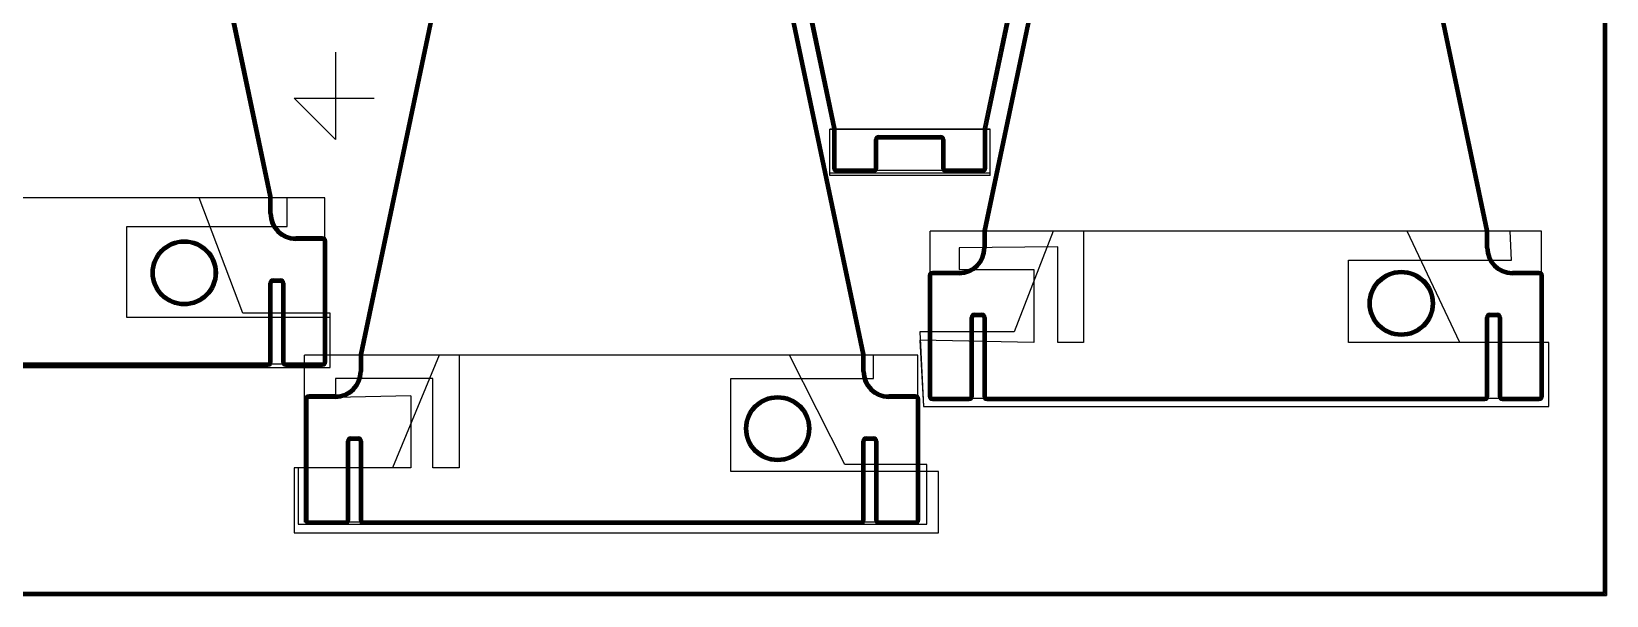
# Model space of a CAD drawing. Header units: millimetres. Extents: x 0 to 185, y 0 to 202.
# Drawn here: x 165.86 to 184.65, y 181.6 to 188.33 of the extents above; entities that cross this region are included whole.
import ezdxf

# ---------------------------------------------------------------- set-up
doc = ezdxf.new("R2010")
doc.units = ezdxf.units.MM
for name, color, linetype in [('COPPER_A', 6, 'Continuous'), ('COPPER_B', 211, 'Continuous'), ('MARKERS', 1, 'Continuous'), ('OUTLINE', 17, 'Continuous'), ('PZT', 3, 'Continuous'), ('PZT_A', 100, 'Continuous'), ('PZT_RASTER', 116, 'Continuous')]:
    doc.layers.add(name, color=color, linetype=linetype)

msp = doc.modelspace()

# ---------------------------------------------------------------- linework, layer by layer
at = {"layer": 'COPPER_A'}
for p, q in [((175.382, 186.647), (175.382, 187.17)), ((175.382, 187.17), (177.295, 187.17)), ((177.295, 186.647), (177.295, 187.17)), ((175.382, 186.647), (177.295, 186.647)), ((168.907, 186.348), (163.476, 186.348)), ((168.907, 186.007), (168.907, 186.348)), ((166.992, 186.007), (168.907, 186.007)), ((166.992, 184.923), (166.992, 186.007)), ((178.048, 185.951), (177.58, 184.752)), ((183.5, 185.951), (178.048, 185.951)), ((183.517, 185.604), (183.5, 185.951)), ((181.571, 184.625), (181.571, 185.604)), ((181.571, 185.604), (183.517, 185.604)), ((169.418, 184.923), (166.992, 184.923)), ((169.418, 184.327), (169.418, 184.923)), ((177.58, 184.752), (176.454, 184.752)), ((176.454, 184.752), (176.498, 183.86)), ((183.962, 184.625), (181.571, 184.625)), ((183.962, 183.86), (183.962, 184.625)), ((170.718, 184.474), (170.164, 183.127)), ((175.904, 184.474), (170.718, 184.474)), ((175.904, 184.195), (175.904, 184.474)), ((162.021, 184.327), (169.418, 184.327)), ((174.201, 183.086), (174.201, 184.195)), ((174.201, 184.195), (175.904, 184.195)), ((176.498, 183.86), (183.962, 183.86)), ((170.164, 183.127), (168.991, 183.127)), ((168.991, 183.127), (168.991, 182.353)), ((176.679, 183.086), (174.201, 183.086)), ((176.679, 182.353), (176.679, 183.086)), ((168.991, 182.353), (176.679, 182.353))]:
    msp.add_line(p, q, dxfattribs=at)
at = {"layer": 'COPPER_B'}
for p, q in [((177.295, 187.17), (175.382, 187.17)), ((175.382, 186.616), (175.382, 187.17)), ((177.295, 186.616), (177.295, 187.17)), ((177.295, 186.616), (175.382, 186.616)), ((167.857, 186.348), (163.858, 186.348)), ((168.378, 184.972), (167.857, 186.348)), ((182.272, 185.951), (178.407, 185.951)), ((178.407, 185.951), (178.407, 184.625)), ((182.897, 184.625), (182.272, 185.951)), ((178.101, 185.763), (176.926, 185.752)), ((176.926, 185.752), (176.926, 185.493)), ((178.101, 184.625), (178.101, 185.763)), ((176.926, 185.493), (177.814, 185.493)), ((177.814, 185.493), (177.814, 184.625)), ((169.418, 184.972), (168.378, 184.972)), ((169.418, 184.327), (169.418, 184.972)), ((177.814, 184.625), (176.454, 184.65)), ((176.454, 184.65), (176.498, 183.86)), ((178.407, 184.625), (178.101, 184.625)), ((183.962, 184.625), (182.897, 184.625)), ((183.962, 183.86), (183.962, 184.625)), ((174.902, 184.474), (170.957, 184.474)), ((170.957, 184.474), (170.957, 183.127)), ((175.56, 183.168), (174.902, 184.474)), ((161.982, 184.327), (169.418, 184.327)), ((170.646, 184.195), (169.484, 184.195)), ((169.484, 184.195), (169.484, 183.967)), ((170.646, 183.127), (170.646, 184.195)), ((170.383, 183.987), (169.484, 183.967)), ((170.383, 183.987), (170.383, 183.127)), ((176.498, 183.86), (183.962, 183.86)), ((170.383, 183.127), (169.037, 183.127)), ((169.037, 183.127), (169.037, 182.457)), ((170.957, 183.127), (170.646, 183.127)), ((176.538, 183.168), (175.56, 183.168)), ((176.538, 182.457), (176.538, 183.168)), ((169.037, 182.457), (176.538, 182.457))]:
    msp.add_line(p, q, dxfattribs=at)
at = {"layer": 'MARKERS'}
for p, q in [((169.484, 188.089), (169.484, 187.047)), ((169.484, 187.047), (168.991, 187.54)), ((168.991, 187.54), (169.943, 187.54))]:
    msp.add_line(p, q, dxfattribs=at)
at = {"layer": 'OUTLINE'}
for p, q in [((184.609, 201.605), (184.609, 181.645)), ((184.619, 201.615), (184.619, 181.635)), ((184.629, 201.625), (184.629, 181.625)), ((184.639, 201.635), (184.639, 181.615)), ((184.649, 201.645), (184.649, 181.605)), ((154.609, 181.605), (184.649, 181.605)), ((154.619, 181.615), (184.639, 181.615)), ((154.629, 181.625), (184.629, 181.625)), ((154.639, 181.635), (184.619, 181.635)), ((154.649, 181.645), (184.609, 181.645))]:
    msp.add_line(p, q, dxfattribs=at)
at = {"layer": 'PZT'}
for p, q in [((173.315, 197.166), (175.414, 187.173)), ((173.325, 197.168), (175.424, 187.175)), ((173.345, 197.173), (175.443, 187.179)), ((173.354, 197.175), (175.453, 187.181)), ((177.215, 187.181), (179.314, 197.175)), ((177.225, 187.179), (179.324, 197.173)), ((177.245, 187.175), (179.343, 197.168)), ((177.254, 187.173), (179.353, 197.166)), ((168.688, 186.361), (166.589, 196.355)), ((168.697, 186.363), (166.599, 196.357)), ((168.717, 186.367), (166.618, 196.361)), ((168.727, 186.369), (166.628, 196.363)), ((179.306, 195.953), (177.207, 185.959)), ((179.315, 195.951), (177.217, 185.957)), ((179.335, 195.947), (177.236, 185.953)), ((179.345, 195.945), (177.246, 185.951)), ((183.206, 185.951), (181.107, 195.945)), ((183.215, 185.953), (181.117, 195.947)), ((183.235, 185.957), (181.136, 195.951)), ((183.245, 185.959), (181.146, 195.953)), ((171.863, 194.478), (169.765, 184.484)), ((171.873, 194.476), (169.774, 184.482)), ((171.893, 194.472), (169.794, 184.478)), ((171.903, 194.47), (169.804, 184.476)), ((175.763, 184.476), (173.665, 194.47)), ((175.773, 184.478), (173.674, 194.472)), ((175.793, 184.482), (173.694, 194.476)), ((175.803, 184.484), (173.704, 194.478)), ((175.414, 187.17), (175.414, 186.704)), ((175.424, 187.17), (175.424, 186.704)), ((175.444, 187.17), (175.444, 186.704)), ((175.454, 187.17), (175.454, 186.704)), ((175.914, 186.704), (175.914, 187.044)), ((175.924, 186.704), (175.924, 187.044)), ((175.944, 186.704), (175.944, 187.044)), ((175.954, 186.704), (175.954, 187.044)), ((175.964, 187.094), (176.704, 187.094)), ((175.964, 187.084), (176.704, 187.084)), ((175.964, 187.064), (176.704, 187.064)), ((175.964, 187.054), (176.704, 187.054)), ((176.714, 187.044), (176.714, 186.704)), ((176.724, 187.044), (176.724, 186.704)), ((176.744, 187.044), (176.744, 186.704)), ((176.754, 187.044), (176.754, 186.704)), ((177.214, 186.704), (177.214, 187.17)), ((177.224, 186.704), (177.224, 187.17)), ((177.244, 186.704), (177.244, 187.17)), ((177.254, 186.704), (177.254, 187.17)), ((175.464, 186.694), (175.904, 186.694)), ((175.464, 186.684), (175.904, 186.684)), ((175.464, 186.664), (175.904, 186.664)), ((175.464, 186.654), (175.904, 186.654)), ((176.764, 186.694), (177.204, 186.694)), ((176.764, 186.684), (177.204, 186.684)), ((176.764, 186.664), (177.204, 186.664)), ((176.764, 186.654), (177.204, 186.654)), ((168.688, 186.162), (168.688, 186.359)), ((168.698, 186.162), (168.698, 186.359)), ((168.718, 186.162), (168.718, 186.359)), ((168.728, 186.162), (168.728, 186.359)), ((169.328, 185.882), (169.008, 185.882)), ((169.328, 185.872), (169.008, 185.872)), ((177.206, 185.949), (177.206, 185.752)), ((177.216, 185.949), (177.216, 185.752)), ((177.236, 185.949), (177.236, 185.752)), ((177.246, 185.949), (177.246, 185.752)), ((183.206, 185.752), (183.206, 185.949)), ((183.216, 185.752), (183.216, 185.949)), ((183.236, 185.752), (183.236, 185.949)), ((183.246, 185.752), (183.246, 185.949)), ((169.328, 185.852), (169.008, 185.852)), ((169.328, 185.842), (169.008, 185.842)), ((169.338, 184.392), (169.338, 185.832)), ((169.348, 184.392), (169.348, 185.832)), ((169.368, 184.392), (169.368, 185.832)), ((169.378, 184.392), (169.378, 185.832)), ((168.688, 184.392), (168.688, 185.332)), ((168.698, 184.392), (168.698, 185.332)), ((168.718, 184.392), (168.718, 185.332)), ((168.728, 184.392), (168.728, 185.332)), ((168.738, 185.382), (168.828, 185.382)), ((168.738, 185.372), (168.828, 185.372)), ((168.738, 185.352), (168.828, 185.352)), ((168.738, 185.342), (168.828, 185.342)), ((168.838, 185.332), (168.838, 184.392)), ((168.848, 185.332), (168.848, 184.392)), ((168.868, 185.332), (168.868, 184.392)), ((168.878, 185.332), (168.878, 184.392)), ((176.556, 185.422), (176.556, 183.982)), ((176.566, 185.422), (176.566, 183.982)), ((176.586, 185.422), (176.586, 183.982)), ((176.596, 185.422), (176.596, 183.982)), ((176.926, 185.472), (176.606, 185.472)), ((176.926, 185.462), (176.606, 185.462)), ((176.926, 185.442), (176.606, 185.442)), ((176.926, 185.432), (176.606, 185.432)), ((183.846, 185.472), (183.526, 185.472)), ((183.846, 185.462), (183.526, 185.462)), ((183.846, 185.442), (183.526, 185.442)), ((183.846, 185.432), (183.526, 185.432)), ((183.856, 183.982), (183.856, 185.422)), ((183.866, 183.982), (183.866, 185.422)), ((183.886, 183.982), (183.886, 185.422)), ((183.896, 183.982), (183.896, 185.422)), ((177.106, 184.972), (177.196, 184.972)), ((177.106, 184.962), (177.196, 184.962)), ((177.106, 184.942), (177.196, 184.942)), ((177.106, 184.932), (177.196, 184.932)), ((183.256, 184.972), (183.346, 184.972)), ((183.256, 184.962), (183.346, 184.962)), ((183.256, 184.942), (183.346, 184.942)), ((183.256, 184.932), (183.346, 184.932)), ((177.056, 183.982), (177.056, 184.922)), ((177.066, 183.982), (177.066, 184.922)), ((177.086, 183.982), (177.086, 184.922)), ((177.096, 183.982), (177.096, 184.922)), ((177.206, 184.922), (177.206, 183.982)), ((177.216, 184.922), (177.216, 183.982)), ((177.236, 184.922), (177.236, 183.982)), ((177.246, 184.922), (177.246, 183.982)), ((183.206, 183.982), (183.206, 184.922)), ((183.216, 183.982), (183.216, 184.922)), ((183.236, 183.982), (183.236, 184.922)), ((183.246, 183.982), (183.246, 184.922)), ((183.356, 184.922), (183.356, 183.982)), ((183.366, 184.922), (183.366, 183.982)), ((183.386, 184.922), (183.386, 183.982)), ((183.396, 184.922), (183.396, 183.982)), ((162.738, 184.382), (168.678, 184.382)), ((162.738, 184.372), (168.678, 184.372)), ((168.888, 184.382), (169.328, 184.382)), ((168.888, 184.372), (169.328, 184.372)), ((169.764, 184.474), (169.764, 184.277)), ((169.774, 184.474), (169.774, 184.277)), ((169.794, 184.474), (169.794, 184.277)), ((169.804, 184.474), (169.804, 184.277)), ((175.764, 184.277), (175.764, 184.474)), ((175.774, 184.277), (175.774, 184.474)), ((175.794, 184.277), (175.794, 184.474)), ((175.804, 184.277), (175.804, 184.474)), ((162.738, 184.352), (168.678, 184.352)), ((162.738, 184.342), (168.678, 184.342)), ((168.888, 184.352), (169.328, 184.352)), ((168.888, 184.342), (169.328, 184.342)), ((169.484, 183.997), (169.164, 183.997)), ((176.404, 183.997), (176.084, 183.997)), ((169.114, 183.947), (169.114, 182.507)), ((169.124, 183.947), (169.124, 182.507)), ((169.144, 183.947), (169.144, 182.507)), ((169.154, 183.947), (169.154, 182.507)), ((169.484, 183.987), (169.164, 183.987)), ((169.484, 183.967), (169.164, 183.967)), ((169.484, 183.957), (169.164, 183.957)), ((176.404, 183.987), (176.084, 183.987)), ((176.404, 183.967), (176.084, 183.967)), ((176.404, 183.957), (176.084, 183.957)), ((176.414, 182.507), (176.414, 183.947)), ((176.424, 182.507), (176.424, 183.947)), ((176.444, 182.507), (176.444, 183.947)), ((176.454, 182.507), (176.454, 183.947)), ((176.606, 183.972), (177.046, 183.972)), ((176.606, 183.962), (177.046, 183.962)), ((176.606, 183.942), (177.046, 183.942)), ((176.606, 183.932), (177.046, 183.932)), ((177.256, 183.972), (183.196, 183.972)), ((177.256, 183.962), (183.196, 183.962)), ((177.256, 183.942), (183.196, 183.942)), ((177.256, 183.932), (183.196, 183.932)), ((183.406, 183.972), (183.846, 183.972)), ((183.406, 183.962), (183.846, 183.962)), ((183.406, 183.942), (183.846, 183.942)), ((183.406, 183.932), (183.846, 183.932)), ((169.614, 182.507), (169.614, 183.447)), ((169.624, 182.507), (169.624, 183.447)), ((169.644, 182.507), (169.644, 183.447)), ((169.654, 182.507), (169.654, 183.447)), ((169.664, 183.497), (169.754, 183.497)), ((169.664, 183.487), (169.754, 183.487)), ((169.664, 183.467), (169.754, 183.467)), ((169.664, 183.457), (169.754, 183.457)), ((169.764, 183.447), (169.764, 182.507)), ((169.774, 183.447), (169.774, 182.507)), ((169.794, 183.447), (169.794, 182.507)), ((169.804, 183.447), (169.804, 182.507)), ((175.764, 182.507), (175.764, 183.447)), ((175.774, 182.507), (175.774, 183.447)), ((175.794, 182.507), (175.794, 183.447)), ((175.804, 182.507), (175.804, 183.447)), ((175.814, 183.497), (175.904, 183.497)), ((175.814, 183.487), (175.904, 183.487)), ((175.814, 183.467), (175.904, 183.467)), ((175.814, 183.457), (175.904, 183.457)), ((175.914, 183.447), (175.914, 182.507)), ((175.924, 183.447), (175.924, 182.507)), ((175.944, 183.447), (175.944, 182.507)), ((175.954, 183.447), (175.954, 182.507)), ((169.164, 182.497), (169.604, 182.497)), ((169.164, 182.487), (169.604, 182.487)), ((169.814, 182.497), (175.754, 182.497)), ((169.814, 182.487), (175.754, 182.487)), ((175.964, 182.497), (176.404, 182.497)), ((175.964, 182.487), (176.404, 182.487)), ((169.164, 182.467), (169.604, 182.467)), ((169.164, 182.457), (169.604, 182.457)), ((169.814, 182.467), (175.754, 182.467)), ((169.814, 182.457), (175.754, 182.457)), ((175.964, 182.467), (176.404, 182.467)), ((175.964, 182.457), (176.404, 182.457))]:
    msp.add_line(p, q, dxfattribs=at)
at = {"layer": 'PZT', "linetype": 'Continuous', "lineweight": 25}
for p, q in [((175.434, 187.177), (173.335, 197.171)), ((179.334, 197.171), (177.235, 187.177)), ((168.707, 186.365), (166.608, 196.359)), ((179.325, 195.949), (177.226, 185.955)), ((183.225, 185.955), (181.126, 195.949)), ((171.883, 194.474), (169.784, 184.48)), ((175.783, 184.48), (173.684, 194.474)), ((175.434, 186.704), (175.434, 187.17)), ((175.934, 187.044), (175.934, 186.704)), ((176.704, 187.074), (175.964, 187.074)), ((176.734, 186.704), (176.734, 187.044)), ((177.234, 187.17), (177.234, 186.704)), ((175.904, 186.674), (175.464, 186.674)), ((177.204, 186.674), (176.764, 186.674)), ((168.708, 186.162), (168.708, 186.359)), ((177.226, 185.949), (177.226, 185.752)), ((183.226, 185.752), (183.226, 185.949)), ((169.328, 185.862), (169.008, 185.862)), ((169.358, 184.392), (169.358, 185.832)), ((168.708, 184.392), (168.708, 185.332)), ((168.738, 185.362), (168.828, 185.362)), ((168.858, 185.332), (168.858, 184.392)), ((176.576, 185.422), (176.576, 183.982)), ((176.926, 185.452), (176.606, 185.452)), ((183.846, 185.452), (183.526, 185.452)), ((183.876, 183.982), (183.876, 185.422)), ((177.106, 184.952), (177.196, 184.952)), ((183.256, 184.952), (183.346, 184.952)), ((177.076, 183.982), (177.076, 184.922)), ((177.226, 184.922), (177.226, 183.982)), ((183.226, 183.982), (183.226, 184.922)), ((183.376, 184.922), (183.376, 183.982)), ((169.784, 184.474), (169.784, 184.277)), ((175.784, 184.277), (175.784, 184.474)), ((162.738, 184.362), (168.678, 184.362)), ((168.888, 184.362), (169.328, 184.362)), ((169.134, 183.947), (169.134, 182.507)), ((169.484, 183.977), (169.164, 183.977)), ((176.404, 183.977), (176.084, 183.977)), ((176.434, 182.507), (176.434, 183.947)), ((176.606, 183.952), (177.046, 183.952)), ((177.256, 183.952), (183.196, 183.952)), ((183.406, 183.952), (183.846, 183.952)), ((169.634, 182.507), (169.634, 183.447)), ((169.664, 183.477), (169.754, 183.477)), ((169.784, 183.447), (169.784, 182.507)), ((175.784, 182.507), (175.784, 183.447)), ((175.814, 183.477), (175.904, 183.477)), ((175.934, 183.447), (175.934, 182.507)), ((169.164, 182.477), (169.604, 182.477)), ((169.814, 182.477), (175.754, 182.477)), ((175.964, 182.477), (176.404, 182.477))]:
    msp.add_line(p, q, dxfattribs=at)
at = {"layer": 'PZT'}
for centre, radius, start, end in [((175.404, 187.17), 0.01, 0, 11.8598), ((175.404, 187.17), 0.02, 0, 11.8598), ((175.404, 187.17), 0.04, 0, 11.8598), ((175.404, 187.17), 0.05, 0, 11.8598), ((175.964, 187.044), 0.05, 90, 180), ((175.964, 187.044), 0.04, 90, 180), ((175.964, 187.044), 0.02, 90, 180), ((175.964, 187.044), 0.01, 90, 180), ((176.704, 187.044), 0.05, 0, 90), ((176.704, 187.044), 0.04, 0, 90), ((176.704, 187.044), 0.02, 0, 90), ((176.704, 187.044), 0.01, 0, 90), ((177.264, 187.17), 0.05, 168.1402, 180), ((177.264, 187.17), 0.04, 168.1402, 180), ((177.264, 187.17), 0.02, 168.1402, 180), ((177.264, 187.17), 0.01, 168.1402, 180), ((175.464, 186.704), 0.05, 180, 270), ((175.464, 186.704), 0.04, 180, 270), ((175.464, 186.704), 0.02, 180, 270), ((175.464, 186.704), 0.01, 180, 270), ((175.904, 186.704), 0.04, 270, 0), ((175.904, 186.704), 0.02, 270, 0), ((175.904, 186.704), 0.05, 270, 0), ((175.904, 186.704), 0.01, 270, 0), ((176.764, 186.704), 0.05, 180, 270), ((176.764, 186.704), 0.04, 180, 270), ((176.764, 186.704), 0.02, 180, 270), ((176.764, 186.704), 0.01, 180, 270), ((177.204, 186.704), 0.04, 270, 0), ((177.204, 186.704), 0.02, 270, 0), ((177.204, 186.704), 0.05, 270, 0), ((177.204, 186.704), 0.01, 270, 0), ((168.678, 186.359), 0.01, 0, 11.8598), ((168.678, 186.359), 0.02, 0, 11.8598), ((168.678, 186.359), 0.04, 0, 11.8598), ((168.678, 186.359), 0.05, 0, 11.8598), ((169.008, 186.162), 0.32, 180, 270), ((169.008, 186.162), 0.31, 180, 270), ((169.008, 186.162), 0.29, 180, 270), ((169.008, 186.162), 0.28, 180, 270), ((169.328, 185.832), 0.05, 0, 90), ((169.328, 185.832), 0.04, 0, 90), ((177.256, 185.949), 0.05, 168.1402, 180), ((177.256, 185.949), 0.04, 168.1402, 180), ((177.256, 185.949), 0.02, 168.1402, 180), ((177.256, 185.949), 0.01, 168.1402, 180), ((183.196, 185.949), 0.01, 0, 11.8598), ((183.196, 185.949), 0.02, 0, 11.8598), ((183.196, 185.949), 0.04, 0, 11.8598), ((183.196, 185.949), 0.05, 0, 11.8598), ((169.328, 185.832), 0.02, 0, 90), ((169.328, 185.832), 0.01, 0, 90), ((176.926, 185.752), 0.29, 270, 0), ((176.926, 185.752), 0.31, 270, 0), ((176.926, 185.752), 0.28, 270, 0), ((176.926, 185.752), 0.32, 270, 0), ((183.526, 185.752), 0.32, 180, 270), ((183.526, 185.752), 0.31, 180, 270), ((183.526, 185.752), 0.29, 180, 270), ((183.526, 185.752), 0.28, 180, 270), ((168.738, 185.332), 0.05, 90, 180), ((168.738, 185.332), 0.04, 90, 180), ((168.738, 185.332), 0.02, 90, 180), ((168.738, 185.332), 0.01, 90, 180), ((168.828, 185.332), 0.05, 0, 90), ((168.828, 185.332), 0.04, 0, 90), ((168.828, 185.332), 0.02, 0, 90), ((168.828, 185.332), 0.01, 0, 90), ((176.606, 185.422), 0.05, 90, 180), ((176.606, 185.422), 0.04, 90, 180), ((176.606, 185.422), 0.02, 90, 180), ((176.606, 185.422), 0.01, 90, 180), ((183.846, 185.422), 0.05, 0, 90), ((183.846, 185.422), 0.04, 0, 90), ((183.846, 185.422), 0.02, 0, 90), ((183.846, 185.422), 0.01, 0, 90), ((177.106, 184.922), 0.05, 90, 180), ((177.106, 184.922), 0.04, 90, 180), ((177.106, 184.922), 0.02, 90, 180), ((177.106, 184.922), 0.01, 90, 180), ((177.196, 184.922), 0.05, 0, 90), ((177.196, 184.922), 0.04, 0, 90), ((177.196, 184.922), 0.02, 0, 90), ((177.196, 184.922), 0.01, 0, 90), ((183.256, 184.922), 0.05, 90, 180), ((183.256, 184.922), 0.04, 90, 180), ((183.256, 184.922), 0.02, 90, 180), ((183.256, 184.922), 0.01, 90, 180), ((183.346, 184.922), 0.05, 0, 90), ((183.346, 184.922), 0.04, 0, 90), ((183.346, 184.922), 0.02, 0, 90), ((183.346, 184.922), 0.01, 0, 90), ((168.678, 184.392), 0.04, 270, 0), ((168.678, 184.392), 0.02, 270, 0), ((168.678, 184.392), 0.05, 270, 0), ((168.678, 184.392), 0.01, 270, 0), ((168.888, 184.392), 0.05, 180, 270), ((168.888, 184.392), 0.04, 180, 270), ((168.888, 184.392), 0.02, 180, 270), ((168.888, 184.392), 0.01, 180, 270), ((169.328, 184.392), 0.04, 270, 0), ((169.328, 184.392), 0.02, 270, 0), ((169.328, 184.392), 0.05, 270, 0), ((169.328, 184.392), 0.01, 270, 0), ((169.814, 184.474), 0.05, 168.1402, 180), ((169.814, 184.474), 0.04, 168.1402, 180), ((169.814, 184.474), 0.02, 168.1402, 180), ((169.814, 184.474), 0.01, 168.1402, 180), ((175.754, 184.474), 0.01, 0, 11.8598), ((175.754, 184.474), 0.02, 0, 11.8598), ((175.754, 184.474), 0.04, 0, 11.8598), ((175.754, 184.474), 0.05, 0, 11.8598), ((169.484, 184.277), 0.29, 270, 0), ((169.484, 184.277), 0.31, 270, 0), ((169.484, 184.277), 0.28, 270, 0), ((169.484, 184.277), 0.32, 270, 0), ((176.084, 184.277), 0.32, 180, 270), ((176.084, 184.277), 0.31, 180, 270), ((176.084, 184.277), 0.29, 180, 270), ((176.084, 184.277), 0.28, 180, 270), ((169.164, 183.947), 0.05, 90, 180), ((176.404, 183.947), 0.05, 0, 90), ((169.164, 183.947), 0.04, 90, 180), ((169.164, 183.947), 0.02, 90, 180), ((169.164, 183.947), 0.01, 90, 180), ((176.404, 183.947), 0.04, 0, 90), ((176.404, 183.947), 0.02, 0, 90), ((176.404, 183.947), 0.01, 0, 90), ((176.606, 183.982), 0.05, 180, 270), ((176.606, 183.982), 0.04, 180, 270), ((176.606, 183.982), 0.02, 180, 270), ((176.606, 183.982), 0.01, 180, 270), ((177.046, 183.982), 0.04, 270, 0), ((177.046, 183.982), 0.02, 270, 0), ((177.046, 183.982), 0.05, 270, 0), ((177.046, 183.982), 0.01, 270, 0), ((177.256, 183.982), 0.05, 180, 270), ((177.256, 183.982), 0.04, 180, 270), ((177.256, 183.982), 0.02, 180, 270), ((177.256, 183.982), 0.01, 180, 270), ((183.196, 183.982), 0.04, 270, 0), ((183.196, 183.982), 0.02, 270, 0), ((183.196, 183.982), 0.05, 270, 0), ((183.196, 183.982), 0.01, 270, 0), ((183.406, 183.982), 0.05, 180, 270), ((183.406, 183.982), 0.04, 180, 270), ((183.406, 183.982), 0.02, 180, 270), ((183.406, 183.982), 0.01, 180, 270), ((183.846, 183.982), 0.04, 270, 0), ((183.846, 183.982), 0.02, 270, 0), ((183.846, 183.982), 0.05, 270, 0), ((183.846, 183.982), 0.01, 270, 0), ((169.664, 183.447), 0.05, 90, 180), ((169.664, 183.447), 0.04, 90, 180), ((169.664, 183.447), 0.02, 90, 180), ((169.664, 183.447), 0.01, 90, 180), ((169.754, 183.447), 0.05, 0, 90), ((169.754, 183.447), 0.04, 0, 90), ((169.754, 183.447), 0.02, 0, 90), ((169.754, 183.447), 0.01, 0, 90), ((175.814, 183.447), 0.05, 90, 180), ((175.814, 183.447), 0.04, 90, 180), ((175.814, 183.447), 0.02, 90, 180), ((175.814, 183.447), 0.01, 90, 180), ((175.904, 183.447), 0.05, 0, 90), ((175.904, 183.447), 0.04, 0, 90), ((175.904, 183.447), 0.02, 0, 90), ((175.904, 183.447), 0.01, 0, 90), ((169.164, 182.507), 0.05, 180, 270), ((169.164, 182.507), 0.04, 180, 270), ((169.164, 182.507), 0.02, 180, 270), ((169.164, 182.507), 0.01, 180, 270), ((169.604, 182.507), 0.04, 270, 0), ((169.604, 182.507), 0.02, 270, 0), ((169.604, 182.507), 0.05, 270, 0), ((169.604, 182.507), 0.01, 270, 0), ((169.814, 182.507), 0.05, 180, 270), ((169.814, 182.507), 0.04, 180, 270), ((169.814, 182.507), 0.02, 180, 270), ((169.814, 182.507), 0.01, 180, 270), ((175.754, 182.507), 0.04, 270, 0), ((175.754, 182.507), 0.02, 270, 0), ((175.754, 182.507), 0.05, 270, 0), ((175.754, 182.507), 0.01, 270, 0), ((175.964, 182.507), 0.05, 180, 270), ((175.964, 182.507), 0.04, 180, 270), ((175.964, 182.507), 0.02, 180, 270), ((175.964, 182.507), 0.01, 180, 270), ((176.404, 182.507), 0.04, 270, 0), ((176.404, 182.507), 0.02, 270, 0), ((176.404, 182.507), 0.05, 270, 0), ((176.404, 182.507), 0.01, 270, 0)]:
    msp.add_arc(centre, radius, start, end, dxfattribs=at)
at = {"layer": 'PZT', "linetype": 'Continuous', "lineweight": 25}
for centre, radius, start, end in [((175.404, 187.17), 0.03, 0, 11.8598), ((175.964, 187.044), 0.03, 90, 180), ((176.704, 187.044), 0.03, 0, 90), ((177.264, 187.17), 0.03, 168.1402, 180), ((175.464, 186.704), 0.03, 180, 270), ((175.904, 186.704), 0.03, 270, 0), ((176.764, 186.704), 0.03, 180, 270), ((177.204, 186.704), 0.03, 270, 0), ((168.678, 186.359), 0.03, 0, 11.8598), ((169.008, 186.162), 0.3, 180, 270), ((177.256, 185.949), 0.03, 168.1402, 180), ((183.196, 185.949), 0.03, 0, 11.8598), ((169.328, 185.832), 0.03, 0, 90), ((176.926, 185.752), 0.3, 270, 0), ((183.526, 185.752), 0.3, 180, 270), ((168.738, 185.332), 0.03, 90, 180), ((168.828, 185.332), 0.03, 0, 90), ((176.606, 185.422), 0.03, 90, 180), ((183.846, 185.422), 0.03, 0, 90), ((177.106, 184.922), 0.03, 90, 180), ((177.196, 184.922), 0.03, 0, 90), ((183.256, 184.922), 0.03, 90, 180), ((183.346, 184.922), 0.03, 0, 90), ((168.678, 184.392), 0.03, 270, 0), ((168.888, 184.392), 0.03, 180, 270), ((169.328, 184.392), 0.03, 270, 0), ((169.814, 184.474), 0.03, 168.1402, 180), ((175.754, 184.474), 0.03, 0, 11.8598), ((169.484, 184.277), 0.3, 270, 0), ((176.084, 184.277), 0.3, 180, 270), ((169.164, 183.947), 0.03, 90, 180), ((176.404, 183.947), 0.03, 0, 90), ((176.606, 183.982), 0.03, 180, 270), ((177.046, 183.982), 0.03, 270, 0), ((177.256, 183.982), 0.03, 180, 270), ((183.196, 183.982), 0.03, 270, 0), ((183.406, 183.982), 0.03, 180, 270), ((183.846, 183.982), 0.03, 270, 0), ((169.664, 183.447), 0.03, 90, 180), ((169.754, 183.447), 0.03, 0, 90), ((175.814, 183.447), 0.03, 90, 180), ((175.904, 183.447), 0.03, 0, 90), ((169.164, 182.507), 0.03, 180, 270), ((169.604, 182.507), 0.03, 270, 0), ((169.814, 182.507), 0.03, 180, 270), ((175.754, 182.507), 0.03, 270, 0), ((175.964, 182.507), 0.03, 180, 270), ((176.404, 182.507), 0.03, 270, 0)]:
    msp.add_arc(centre, radius, start, end, dxfattribs=at)
at = {"layer": 'PZT_A'}
for centre, radius in [((167.678, 185.455), 0.395), ((167.678, 185.455), 0.385), ((167.678, 185.455), 0.375), ((167.678, 185.455), 0.365), ((167.678, 185.455), 0.355), ((182.2, 185.09), 0.395), ((182.2, 185.09), 0.385), ((182.2, 185.09), 0.375), ((182.2, 185.09), 0.365), ((182.2, 185.09), 0.355), ((174.759, 183.596), 0.395), ((174.759, 183.596), 0.385), ((174.759, 183.596), 0.375), ((174.759, 183.596), 0.365), ((174.759, 183.596), 0.355)]:
    msp.add_circle(centre, radius, dxfattribs=at)
at = {"layer": 'PZT_RASTER'}
for p, q in [((177.234, 187.17), (175.434, 187.17)), ((175.434, 187.17), (175.434, 186.674)), ((177.234, 187.17), (177.234, 186.674)), ((177.234, 186.674), (175.434, 186.674)), ((169.356, 186.348), (162.047, 186.348)), ((169.356, 184.364), (169.356, 186.348)), ((183.874, 185.951), (176.577, 185.951)), ((176.577, 183.954), (176.577, 185.951)), ((183.874, 183.954), (183.874, 185.951)), ((176.432, 184.474), (169.114, 184.474)), ((169.114, 182.479), (169.114, 184.474)), ((176.432, 182.479), (176.432, 184.474)), ((169.356, 184.364), (162.047, 184.364)), ((183.874, 183.954), (176.577, 183.954)), ((176.432, 182.479), (169.114, 182.479))]:
    msp.add_line(p, q, dxfattribs=at)

doc.saveas('drawing.dxf')
